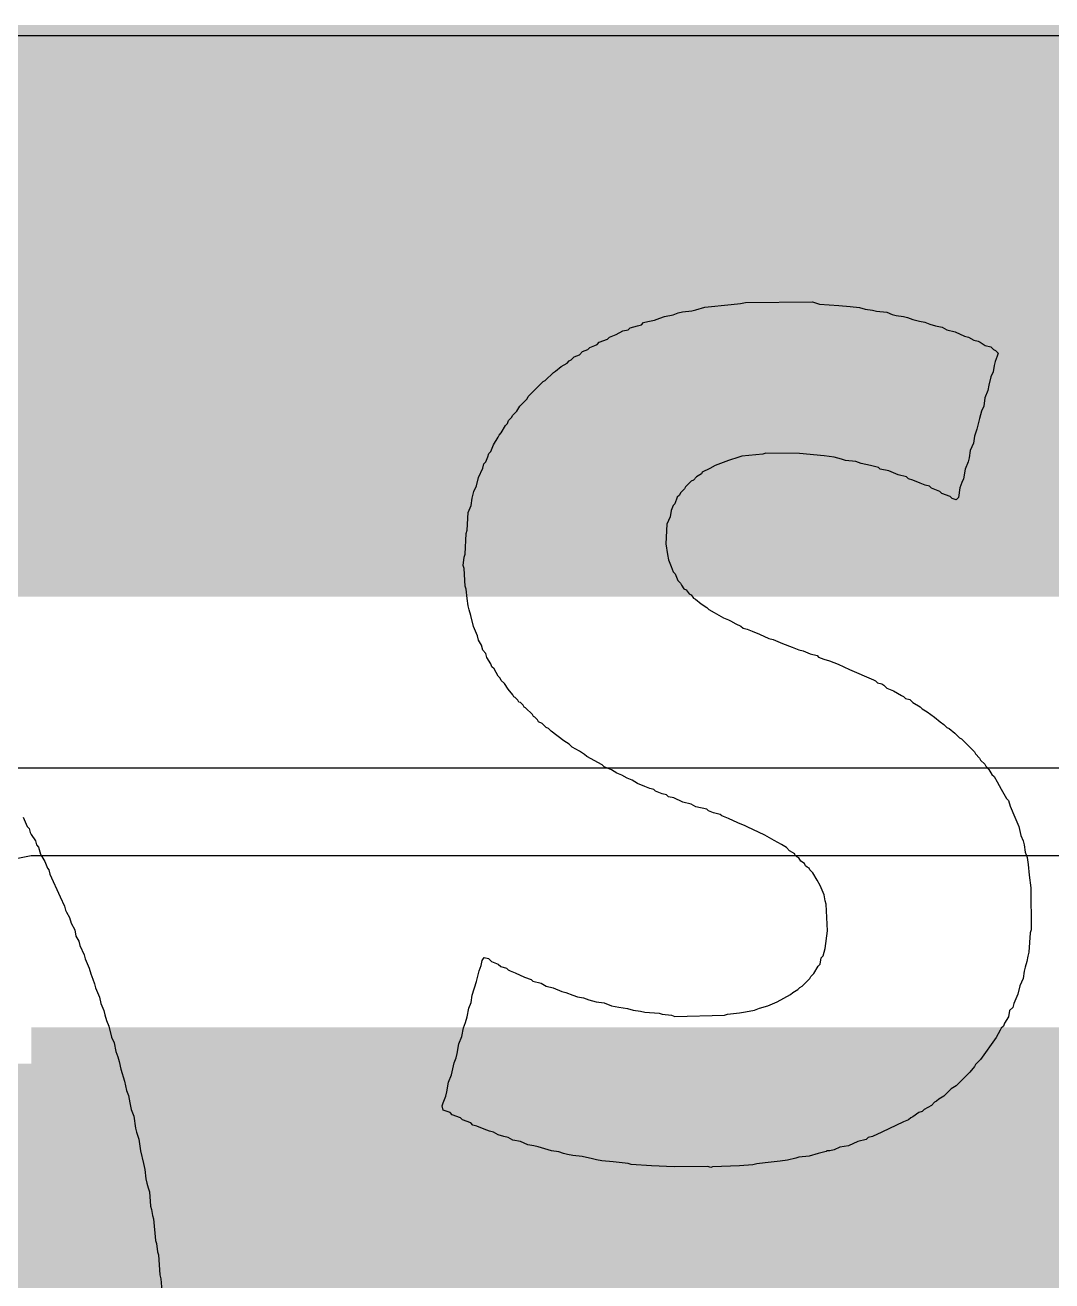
# Model space of a CAD drawing. Header units: inches. Extents: x -21 to 276, y -5 to 220.
# Drawn here: x 25.424 to 27.752, y 32.866 to 35.712 of the extents above; entities that cross this region are included whole.
import ezdxf

# ---------------------------------------------------------------- set-up
doc = ezdxf.new("R2010")
doc.units = ezdxf.units.IN
for name, color, linetype in [('Bottom Layer', 5, 'Continuous'), ('Bottom Paste', 16, 'Continuous'), ('Bottom Solder', 6, 'Continuous'), ('Top Layer', 1, 'Continuous'), ('Top Overlay', 2, 'Continuous')]:
    doc.layers.add(name, color=color, linetype=linetype)

# ---------------------------------------------------------------- blocks, each defined once
blk = doc.blocks.new('PSPMAA1040_100M_ANP_B_198')
at = {"layer": 'Bottom Layer'}
blk.add_hatch(color=5, dxfattribs=at).paths.add_polyline_path([(3, 2), (6.5, 2), (6.5, -2), (3, -2)])
at = {"layer": 'Bottom Paste'}
blk.add_hatch(color=16, dxfattribs=at).paths.add_polyline_path([(3, 2), (6.5, 2), (6.5, -2), (3, -2)])
at = {"layer": 'Bottom Solder'}
blk.add_hatch(color=6, dxfattribs=at).paths.add_polyline_path([(2.8984, 2.1016), (6.6016, 2.1016), (6.6016, -2.1016), (2.8984, -2.1016)])

msp = doc.modelspace()

# ---------------------------------------------------------------- hatches: boundary and pattern name
at = {"layer": 'Bottom Layer'}
for points in [[(10.3988, 34.417), (57.5818, 34.417), (57.5818, 35.7124), (10.3988, 35.7124)], [(25.4384, 27.163), (38.468, 27.163), (38.468, 33.441), (25.4384, 33.441)]]:
    msp.add_hatch(color=5, dxfattribs=at).paths.add_polyline_path(points)

# ---------------------------------------------------------------- linework, layer by layer
for p, q in [((13.7743, 34.0285), (44.8844, 34.0285)), ((25.4384, 33.8295), (25.2897, 33.7999)), ((38.468, 33.8295), (25.4384, 33.8295))]:
    msp.add_line(p, q, dxfattribs=at)
at = {"layer": 'Top Layer'}
msp.add_line((19.8928, 35.6885), (48.9874, 35.6885), dxfattribs=at)
at = {"layer": 'Top Overlay'}
for p, q in [((26.9452, 35.0673), (26.9652, 35.0732)), ((26.9652, 35.0732), (27.025, 35.079)), ((27.025, 35.079), (27.0462, 35.0814)), ((27.0462, 35.0814), (27.0579, 35.0837)), ((27.0579, 35.0837), (27.2093, 35.0849)), ((27.2093, 35.0849), (27.2163, 35.0826)), ((27.2163, 35.0826), (27.2257, 35.0802)), ((27.2257, 35.0802), (27.2691, 35.0767)), ((27.2691, 35.0767), (27.2949, 35.0743)), ((27.2949, 35.0743), (27.316, 35.072)), ((27.316, 35.072), (27.329, 35.0685)), ((26.8267, 35.038), (26.8361, 35.0403)), ((26.8361, 35.0403), (26.8514, 35.0438)), ((26.8514, 35.0438), (26.8631, 35.0485)), ((26.8631, 35.0485), (26.8737, 35.0521)), ((26.8737, 35.0521), (26.8936, 35.0556)), ((26.8936, 35.0556), (26.9053, 35.0603)), ((26.9053, 35.0603), (26.9147, 35.0626)), ((26.9147, 35.0626), (26.9358, 35.065)), ((26.9358, 35.065), (26.9452, 35.0673)), ((27.329, 35.0685), (27.3454, 35.0661)), ((27.3454, 35.0661), (27.3548, 35.0638)), ((27.3548, 35.0638), (27.3782, 35.0614)), ((27.3782, 35.0614), (27.39, 35.0567)), ((27.39, 35.0567), (27.3994, 35.0544)), ((27.3994, 35.0544), (27.4158, 35.0521)), ((27.4158, 35.0521), (27.4252, 35.0497)), ((27.4252, 35.0497), (27.4369, 35.045)), ((27.4369, 35.045), (27.4522, 35.0415)), ((27.4522, 35.0415), (27.4639, 35.0391)), ((26.7645, 35.011), (26.7798, 35.0192)), ((26.7798, 35.0192), (26.7915, 35.0215)), ((26.7915, 35.0215), (26.7962, 35.0262)), ((26.7962, 35.0262), (26.8126, 35.0309)), ((26.8126, 35.0309), (26.822, 35.0333)), ((26.822, 35.0333), (26.8267, 35.038)), ((27.4639, 35.0391), (27.4756, 35.0345)), ((27.4756, 35.0345), (27.4885, 35.0309)), ((27.4885, 35.0309), (27.5038, 35.0274)), ((27.5038, 35.0274), (27.5144, 35.0215)), ((27.5144, 35.0215), (27.5331, 35.0169)), ((27.5331, 35.0169), (27.5543, 35.0075)), ((26.7047, 34.9816), (26.7164, 34.9863)), ((26.7164, 34.9863), (26.7211, 34.9887)), ((26.7211, 34.9887), (26.7258, 34.9934)), ((26.7258, 34.9934), (26.7446, 35.0004)), ((26.7446, 35.0004), (26.7493, 35.0051)), ((26.7493, 35.0051), (26.7645, 35.011)), ((27.5543, 35.0075), (27.5636, 35.0051)), ((27.5636, 35.0051), (27.5754, 34.9981)), ((27.5754, 34.9981), (27.5848, 34.9957)), ((27.5848, 34.9957), (27.5895, 34.9934)), ((27.5895, 34.9934), (27.6012, 34.9863)), ((27.6012, 34.9863), (27.6141, 34.9828)), ((26.6624, 34.9535), (26.6695, 34.9605)), ((26.6695, 34.9605), (26.6812, 34.9652)), ((26.6812, 34.9652), (26.6882, 34.9723)), ((26.6882, 34.9723), (26.7, 34.977)), ((26.7, 34.977), (26.7047, 34.9816)), ((27.6141, 34.9828), (27.62, 34.977)), ((27.62, 34.977), (27.6247, 34.9746)), ((27.6282, 34.9617), (27.6235, 34.95)), ((27.6247, 34.9746), (27.6305, 34.9687)), ((27.6305, 34.9687), (27.6282, 34.9617)), ((26.6225, 34.9253), (26.6272, 34.9277)), ((26.6272, 34.9277), (26.6401, 34.9382)), ((26.6401, 34.9382), (26.653, 34.9464)), ((26.653, 34.9464), (26.6577, 34.9511)), ((26.6577, 34.9511), (26.6624, 34.9535)), ((27.6188, 34.9265), (27.6141, 34.9148)), ((27.6211, 34.9406), (27.6188, 34.9265)), ((27.6235, 34.95), (27.6211, 34.9406)), ((26.565, 34.8702), (26.5991, 34.9042)), ((26.5991, 34.9042), (26.6038, 34.9065)), ((26.6038, 34.9065), (26.6225, 34.9253)), ((27.6141, 34.9148), (27.6094, 34.896)), ((26.5627, 34.8655), (26.565, 34.8702)), ((27.6071, 34.8843), (27.6, 34.8678)), ((27.6094, 34.896), (27.6071, 34.8843)), ((26.5392, 34.8373), (26.5463, 34.849)), ((26.5463, 34.849), (26.5627, 34.8655)), ((27.5977, 34.849), (27.593, 34.8373)), ((27.6, 34.8678), (27.5977, 34.849)), ((26.5181, 34.8091), (26.5204, 34.8162)), ((26.5204, 34.8162), (26.5275, 34.8232)), ((26.5275, 34.8232), (26.5298, 34.8279)), ((26.5298, 34.8279), (26.5392, 34.8373)), ((27.5883, 34.8209), (27.5824, 34.7962)), ((27.593, 34.8373), (27.5883, 34.8209)), ((26.4993, 34.7833), (26.504, 34.788)), ((26.504, 34.788), (26.5134, 34.8045)), ((26.5134, 34.8045), (26.5181, 34.8091)), ((27.5824, 34.7962), (27.5766, 34.781)), ((26.4805, 34.7458), (26.4864, 34.761)), ((26.4864, 34.761), (26.497, 34.7786)), ((26.497, 34.7786), (26.4993, 34.7833)), ((27.5742, 34.7646), (27.5672, 34.7481)), ((27.5766, 34.781), (27.5742, 34.7646)), ((26.4688, 34.7223), (26.4735, 34.734)), ((26.4735, 34.734), (26.4759, 34.7411)), ((26.4759, 34.7411), (26.4805, 34.7458)), ((27.0426, 34.7329), (27.0192, 34.7258)), ((27.0497, 34.7352), (27.0426, 34.7329)), ((27.0966, 34.7399), (27.0497, 34.7352)), ((27.1037, 34.7423), (27.0966, 34.7399)), ((27.1799, 34.7411), (27.1037, 34.7423)), ((27.2363, 34.7364), (27.1799, 34.7411)), ((27.2585, 34.7329), (27.2363, 34.7364)), ((27.275, 34.7282), (27.2585, 34.7329)), ((27.2844, 34.7258), (27.275, 34.7282)), ((27.5648, 34.7317), (27.5625, 34.7223)), ((27.5672, 34.7481), (27.5648, 34.7317)), ((26.4524, 34.6871), (26.4618, 34.7082)), ((26.4618, 34.7082), (26.4641, 34.7176)), ((26.4641, 34.7176), (26.4688, 34.7223)), ((26.9593, 34.6988), (26.9581, 34.6953)), ((26.9769, 34.7071), (26.9593, 34.6988)), ((26.9887, 34.7141), (26.9769, 34.7071)), ((27.0192, 34.7258), (26.9887, 34.7141)), ((27.3078, 34.7235), (27.2844, 34.7258)), ((27.3196, 34.7188), (27.3078, 34.7235)), ((27.3407, 34.7141), (27.3196, 34.7188)), ((27.3595, 34.7094), (27.3407, 34.7141)), ((27.363, 34.7059), (27.3595, 34.7094)), ((27.3829, 34.7024), (27.363, 34.7059)), ((27.4041, 34.693), (27.3829, 34.7024)), ((27.5554, 34.7059), (27.5519, 34.6836)), ((27.5625, 34.7223), (27.5554, 34.7059)), ((26.4477, 34.6683), (26.4524, 34.6871)), ((26.9347, 34.6789), (26.9218, 34.666)), ((26.9394, 34.6812), (26.9347, 34.6789)), ((26.9464, 34.6883), (26.9394, 34.6812)), ((26.9581, 34.6953), (26.9464, 34.6883)), ((27.4228, 34.6883), (27.4041, 34.693)), ((27.4275, 34.6836), (27.4228, 34.6883)), ((27.4369, 34.6812), (27.4275, 34.6836)), ((27.4533, 34.6742), (27.4369, 34.6812)), ((27.4651, 34.6695), (27.4533, 34.6742)), ((27.5484, 34.6754), (27.5437, 34.6636)), ((27.5519, 34.6836), (27.5484, 34.6754)), ((26.4383, 34.6402), (26.4418, 34.6554)), ((26.4418, 34.6554), (26.4477, 34.6683)), ((26.903, 34.6425), (26.8971, 34.6273)), ((26.9077, 34.6472), (26.903, 34.6425)), ((26.91, 34.6519), (26.9077, 34.6472)), ((26.9194, 34.6613), (26.91, 34.6519)), ((26.9218, 34.666), (26.9194, 34.6613)), ((27.4745, 34.6672), (27.4651, 34.6695)), ((27.4792, 34.6625), (27.4745, 34.6672)), ((27.4979, 34.6554), (27.4792, 34.6625)), ((27.5026, 34.6507), (27.4979, 34.6554)), ((27.5214, 34.6437), (27.5026, 34.6507)), ((27.5261, 34.639), (27.5214, 34.6437)), ((27.5437, 34.6636), (27.5402, 34.6413)), ((26.4289, 34.6073), (26.436, 34.6237)), ((26.436, 34.6237), (26.4383, 34.6402)), ((26.8936, 34.6237), (26.8889, 34.612)), ((26.8971, 34.6273), (26.8936, 34.6237)), ((27.5355, 34.6367), (27.5261, 34.639)), ((27.5402, 34.6413), (27.5355, 34.6367)), ((26.4266, 34.5674), (26.4289, 34.6073)), ((26.8866, 34.5979), (26.8795, 34.5815)), ((26.8889, 34.612), (26.8866, 34.5979)), ((26.4219, 34.5134), (26.4242, 34.5604)), ((26.4242, 34.5604), (26.4266, 34.5674)), ((26.8795, 34.5815), (26.8772, 34.5369)), ((26.8772, 34.5369), (26.8807, 34.5123)), ((26.4172, 34.4876), (26.4195, 34.5064)), ((26.4195, 34.5064), (26.4219, 34.5134)), ((26.8807, 34.5123), (26.883, 34.5005)), ((26.883, 34.5005), (26.8889, 34.4853)), ((26.4195, 34.4806), (26.4172, 34.4876)), ((26.4219, 34.4407), (26.4195, 34.4806)), ((26.8889, 34.4853), (26.8936, 34.4735)), ((26.8936, 34.4735), (26.8983, 34.4688)), ((26.8983, 34.4688), (26.9042, 34.4536)), ((26.9042, 34.4536), (26.91, 34.4477)), ((26.91, 34.4477), (26.9124, 34.443)), ((26.9124, 34.443), (26.9182, 34.4348)), ((26.4242, 34.4336), (26.4219, 34.4407)), ((26.4266, 34.4125), (26.4242, 34.4336)), ((26.9182, 34.4348), (26.9229, 34.4325)), ((26.9229, 34.4325), (26.93, 34.4231)), ((26.93, 34.4231), (26.9347, 34.4207)), ((26.9347, 34.4207), (26.9394, 34.4137)), ((26.4289, 34.3961), (26.4266, 34.4125)), ((26.4313, 34.3867), (26.4289, 34.3961)), ((26.4348, 34.3738), (26.4313, 34.3867)), ((26.9394, 34.4137), (26.9441, 34.4113)), ((26.9441, 34.4113), (26.957, 34.4008)), ((26.957, 34.4008), (26.9699, 34.3926)), ((26.9699, 34.3926), (26.9746, 34.3879)), ((26.9746, 34.3879), (26.9863, 34.3808)), ((26.4407, 34.3492), (26.4348, 34.3738)), ((26.9863, 34.3808), (27.0074, 34.3691)), ((27.0074, 34.3691), (27.0192, 34.3644)), ((27.0192, 34.3644), (27.0239, 34.3621)), ((27.0239, 34.3621), (27.0356, 34.355)), ((26.45, 34.328), (26.4407, 34.3492)), ((27.0356, 34.355), (27.0473, 34.3503)), ((27.0473, 34.3503), (27.052, 34.3456)), ((27.052, 34.3456), (27.0614, 34.3433)), ((27.0614, 34.3433), (27.0731, 34.3386)), ((27.0731, 34.3386), (27.0896, 34.3316)), ((27.0896, 34.3316), (27.1107, 34.3222)), ((26.4524, 34.3186), (26.45, 34.328)), ((26.4594, 34.3069), (26.4524, 34.3186)), ((26.4618, 34.2952), (26.4594, 34.3069)), ((27.1107, 34.3222), (27.1201, 34.3198)), ((27.1201, 34.3198), (27.1412, 34.3104)), ((27.1412, 34.3104), (27.1635, 34.3022)), ((27.1635, 34.3022), (27.1788, 34.2963)), ((26.4688, 34.2881), (26.4618, 34.2952)), ((26.4712, 34.2787), (26.4688, 34.2881)), ((26.4805, 34.2647), (26.4712, 34.2787)), ((27.1788, 34.2963), (27.1881, 34.294)), ((27.1881, 34.294), (27.2046, 34.287)), ((27.2046, 34.287), (27.2198, 34.2834)), ((27.2198, 34.2834), (27.2233, 34.2799)), ((27.2233, 34.2799), (27.2351, 34.2752)), ((27.2351, 34.2752), (27.248, 34.2717)), ((26.4829, 34.2576), (26.4805, 34.2647)), ((26.4876, 34.2529), (26.4829, 34.2576)), ((26.497, 34.2365), (26.4876, 34.2529)), ((27.248, 34.2717), (27.2679, 34.2635)), ((27.2679, 34.2635), (27.2938, 34.2518)), ((27.2938, 34.2518), (27.3149, 34.2424)), ((26.5017, 34.2318), (26.497, 34.2365)), ((26.504, 34.2271), (26.5017, 34.2318)), ((26.5111, 34.2201), (26.504, 34.2271)), ((26.5193, 34.2072), (26.5111, 34.2201)), ((27.3149, 34.2424), (27.3266, 34.2377)), ((27.3266, 34.2377), (27.3477, 34.2283)), ((27.3477, 34.2283), (27.3524, 34.2259)), ((27.3524, 34.2259), (27.3571, 34.2212)), ((27.3571, 34.2212), (27.3665, 34.2189)), ((27.3665, 34.2189), (27.3712, 34.2166)), ((27.3712, 34.2166), (27.3782, 34.2095)), ((26.5298, 34.1943), (26.5193, 34.2072)), ((26.5322, 34.1896), (26.5298, 34.1943)), ((26.5357, 34.1884), (26.5322, 34.1896)), ((26.5416, 34.1825), (26.5357, 34.1884)), ((27.3782, 34.2095), (27.3935, 34.2036)), ((27.3935, 34.2036), (27.4111, 34.1931)), ((27.4111, 34.1931), (27.4158, 34.1907)), ((27.4158, 34.1907), (27.4205, 34.186)), ((26.5439, 34.1778), (26.5416, 34.1825)), ((26.5474, 34.1767), (26.5439, 34.1778)), ((26.5533, 34.1708), (26.5474, 34.1767)), ((26.5556, 34.1661), (26.5533, 34.1708)), ((26.5592, 34.1649), (26.5556, 34.1661)), ((26.5744, 34.1497), (26.5592, 34.1649)), ((27.4205, 34.186), (27.4299, 34.1837)), ((27.4299, 34.1837), (27.4369, 34.1767)), ((27.4369, 34.1767), (27.4533, 34.1673)), ((27.4533, 34.1673), (27.458, 34.1626)), ((27.458, 34.1626), (27.4698, 34.1555)), ((26.5768, 34.145), (26.5744, 34.1497)), ((26.5803, 34.1438), (26.5768, 34.145)), ((26.5862, 34.1379), (26.5803, 34.1438)), ((26.5885, 34.1332), (26.5862, 34.1379)), ((26.5967, 34.1297), (26.5885, 34.1332)), ((26.6061, 34.1203), (26.5967, 34.1297)), ((27.4698, 34.1555), (27.4862, 34.1438)), ((27.4862, 34.1438), (27.4991, 34.1332)), ((27.4991, 34.1332), (27.5073, 34.1274)), ((26.6108, 34.118), (26.6061, 34.1203)), ((26.6167, 34.1121), (26.6108, 34.118)), ((26.646, 34.0898), (26.6167, 34.1121)), ((27.5073, 34.1274), (27.5144, 34.1203)), ((27.5144, 34.1203), (27.5191, 34.118)), ((27.5191, 34.118), (27.532, 34.1074)), ((27.532, 34.1074), (27.5425, 34.0969)), ((26.6577, 34.0828), (26.646, 34.0898)), ((26.6648, 34.0757), (26.6577, 34.0828)), ((26.6812, 34.0664), (26.6648, 34.0757)), ((27.5425, 34.0969), (27.5472, 34.0945)), ((27.5472, 34.0945), (27.5766, 34.0652)), ((26.6929, 34.0593), (26.6812, 34.0664)), ((26.6976, 34.0546), (26.6929, 34.0593)), ((26.7328, 34.0358), (26.6976, 34.0546)), ((27.5766, 34.0652), (27.5789, 34.0605)), ((27.5789, 34.0605), (27.5883, 34.0511)), ((27.5883, 34.0511), (27.5906, 34.0464)), ((27.5906, 34.0464), (27.6, 34.037)), ((26.7375, 34.0312), (26.7328, 34.0358)), ((26.7422, 34.0288), (26.7375, 34.0312)), ((26.754, 34.0241), (26.7422, 34.0288)), ((26.7657, 34.0171), (26.754, 34.0241)), ((26.7774, 34.0124), (26.7657, 34.0171)), ((27.6, 34.037), (27.6024, 34.0323)), ((27.6024, 34.0323), (27.6094, 34.0253)), ((27.6094, 34.0253), (27.6164, 34.0135)), ((26.7892, 34.0053), (26.7774, 34.0124)), ((26.8009, 34.0006), (26.7892, 34.0053)), ((26.8126, 33.9936), (26.8009, 34.0006)), ((26.8291, 33.9866), (26.8126, 33.9936)), ((27.6164, 34.0135), (27.6211, 34.0089)), ((27.6211, 34.0089), (27.6282, 33.9971)), ((27.6282, 33.9971), (27.6376, 33.9807)), ((26.8408, 33.9819), (26.8291, 33.9866)), ((26.8502, 33.9795), (26.8408, 33.9819)), ((26.8537, 33.976), (26.8502, 33.9795)), ((26.869, 33.9701), (26.8537, 33.976)), ((26.8784, 33.9678), (26.869, 33.9701)), ((26.883, 33.9631), (26.8784, 33.9678)), ((26.8948, 33.9607), (26.883, 33.9631)), ((26.9159, 33.9514), (26.8948, 33.9607)), ((27.6376, 33.9807), (27.6493, 33.9596)), ((27.6493, 33.9596), (27.654, 33.9549)), ((26.9347, 33.9467), (26.9159, 33.9514)), ((26.9452, 33.9408), (26.9347, 33.9467)), ((26.9699, 33.9349), (26.9452, 33.9408)), ((26.9734, 33.9314), (26.9699, 33.9349)), ((26.9851, 33.9267), (26.9734, 33.9314)), ((27.654, 33.9549), (27.6575, 33.942)), ((27.6575, 33.942), (27.6681, 33.9173)), ((25.4197, 33.9173), (25.4268, 33.9009)), ((27.0004, 33.9232), (26.9851, 33.9267)), ((27.0039, 33.9197), (27.0004, 33.9232)), ((27.0192, 33.9138), (27.0039, 33.9197)), ((27.0403, 33.9044), (27.0192, 33.9138)), ((27.0567, 33.8974), (27.0403, 33.9044)), ((27.6681, 33.9173), (27.6775, 33.8962)), ((25.4268, 33.9009), (25.4291, 33.8962)), ((25.4291, 33.8962), (25.4338, 33.8915)), ((25.4338, 33.8915), (25.4362, 33.8821)), ((25.4362, 33.8821), (25.4385, 33.8774)), ((25.4385, 33.8774), (25.4479, 33.8633)), ((27.0614, 33.895), (27.0567, 33.8974)), ((27.1013, 33.8763), (27.0614, 33.895)), ((27.1224, 33.8645), (27.1013, 33.8763)), ((27.6775, 33.8962), (27.6822, 33.8751)), ((27.6822, 33.8751), (27.6869, 33.8633)), ((25.4479, 33.8633), (25.4503, 33.854)), ((25.4503, 33.854), (25.455, 33.8493)), ((25.455, 33.8493), (25.4596, 33.8328)), ((27.1389, 33.8551), (27.1224, 33.8645)), ((27.1506, 33.8481), (27.1389, 33.8551)), ((27.1576, 33.841), (27.1506, 33.8481)), ((27.6869, 33.8633), (27.6892, 33.854)), ((27.6892, 33.854), (27.6916, 33.8375)), ((25.4596, 33.8328), (25.462, 33.8281)), ((25.462, 33.8281), (25.469, 33.8164)), ((25.469, 33.8164), (25.4749, 33.8012)), ((27.1694, 33.834), (27.1576, 33.841)), ((27.1705, 33.8305), (27.1694, 33.834)), ((27.1741, 33.827), (27.1705, 33.8305)), ((27.1788, 33.8246), (27.1741, 33.827)), ((27.1834, 33.8176), (27.1788, 33.8246)), ((27.1917, 33.8117), (27.1834, 33.8176)), ((27.6916, 33.8375), (27.6962, 33.8258)), ((27.6962, 33.8258), (27.6986, 33.8094)), ((25.4749, 33.8012), (25.4784, 33.7976)), ((25.4784, 33.7976), (25.4808, 33.7882)), ((25.4808, 33.7882), (25.5042, 33.7366)), ((27.194, 33.807), (27.1917, 33.8117)), ((27.1975, 33.8035), (27.194, 33.807)), ((27.2022, 33.8012), (27.1975, 33.8035)), ((27.2034, 33.7976), (27.2022, 33.8012)), ((27.2104, 33.7906), (27.2034, 33.7976)), ((27.2198, 33.7742), (27.2104, 33.7906)), ((27.6986, 33.8094), (27.7009, 33.7859)), ((27.2269, 33.7624), (27.2198, 33.7742)), ((27.2363, 33.7413), (27.2269, 33.7624)), ((27.7009, 33.7859), (27.7045, 33.7566)), ((25.5042, 33.7366), (25.5136, 33.7155)), ((27.2386, 33.7272), (27.2363, 33.7413)), ((27.7045, 33.7566), (27.7056, 33.6615)), ((25.5136, 33.7155), (25.516, 33.7061)), ((25.516, 33.7061), (25.5183, 33.7014)), ((27.2409, 33.7202), (27.2386, 33.7272)), ((27.2433, 33.6592), (27.2409, 33.7202)), ((25.5183, 33.7014), (25.5254, 33.6897)), ((25.5254, 33.6897), (25.5289, 33.6768)), ((25.5289, 33.6768), (25.5371, 33.6615)), ((25.5371, 33.6615), (25.5394, 33.6474)), ((25.5394, 33.6474), (25.5465, 33.6357)), ((27.2386, 33.6193), (27.2433, 33.6592)), ((27.7033, 33.6545), (27.6998, 33.6111)), ((27.7056, 33.6615), (27.7033, 33.6545)), ((25.5465, 33.6357), (25.5488, 33.6263)), ((25.5488, 33.6263), (25.5582, 33.6052)), ((27.2339, 33.6028), (27.2386, 33.6193)), ((25.5582, 33.6052), (25.5606, 33.5958)), ((25.5606, 33.5958), (25.5699, 33.5747)), ((26.4583, 33.5805), (26.4606, 33.5923)), ((26.4606, 33.5923), (26.4653, 33.5993)), ((26.4653, 33.5993), (26.4747, 33.597)), ((26.4747, 33.597), (26.4817, 33.5899)), ((26.4817, 33.5899), (26.497, 33.5841)), ((27.2269, 33.5841), (27.2292, 33.5981)), ((27.2292, 33.5981), (27.2339, 33.6028)), ((27.6951, 33.5899), (27.6916, 33.577)), ((27.6974, 33.6017), (27.6951, 33.5899)), ((27.6998, 33.6111), (27.6974, 33.6017)), ((25.5699, 33.5747), (25.5735, 33.5618)), ((25.5735, 33.5618), (25.5782, 33.55)), ((26.45, 33.5536), (26.4536, 33.5688)), ((26.4536, 33.5688), (26.4583, 33.5805)), ((26.497, 33.5841), (26.5028, 33.5782)), ((26.5028, 33.5782), (26.5158, 33.5747)), ((26.5158, 33.5747), (26.5193, 33.5712)), ((26.5193, 33.5712), (26.524, 33.5688)), ((26.524, 33.5688), (26.5357, 33.5641)), ((26.5357, 33.5641), (26.5568, 33.5547)), ((27.2057, 33.5559), (27.2128, 33.5629)), ((27.2128, 33.5629), (27.2222, 33.5794)), ((27.2222, 33.5794), (27.2269, 33.5841)), ((27.6892, 33.5676), (27.6869, 33.5512)), ((27.6916, 33.577), (27.6892, 33.5676)), ((25.5782, 33.55), (25.5817, 33.5395)), ((25.5817, 33.5395), (25.584, 33.5301)), ((26.4383, 33.5137), (26.4477, 33.5442)), ((26.4477, 33.5442), (26.45, 33.5536)), ((26.5568, 33.5547), (26.5721, 33.5489)), ((26.5721, 33.5489), (26.5756, 33.5453)), ((26.5756, 33.5453), (26.5944, 33.5406)), ((26.5944, 33.5406), (26.6061, 33.5336)), ((26.6061, 33.5336), (26.6214, 33.5301)), ((27.1811, 33.5313), (27.1858, 33.5336)), ((27.1858, 33.5336), (27.2034, 33.5512)), ((27.2034, 33.5512), (27.2057, 33.5559)), ((27.6798, 33.5348), (27.6751, 33.516)), ((27.6869, 33.5512), (27.6798, 33.5348)), ((25.584, 33.5301), (25.5934, 33.509)), ((25.5934, 33.509), (25.5958, 33.4949)), ((26.436, 33.4972), (26.4383, 33.5137)), ((26.6214, 33.5301), (26.6413, 33.5219)), ((26.6413, 33.5219), (26.6507, 33.5195)), ((26.6507, 33.5195), (26.666, 33.5137)), ((26.666, 33.5137), (26.6765, 33.5101)), ((26.6765, 33.5101), (26.6906, 33.5078)), ((26.6906, 33.5078), (26.7023, 33.5031)), ((27.1295, 33.4984), (27.16, 33.5148)), ((27.16, 33.5148), (27.1647, 33.5195)), ((27.1647, 33.5195), (27.1764, 33.5266)), ((27.1764, 33.5266), (27.1811, 33.5313)), ((27.6751, 33.516), (27.6657, 33.4949)), ((25.5958, 33.4949), (25.6028, 33.4785)), ((25.6028, 33.4785), (25.6052, 33.4691)), ((26.4266, 33.4644), (26.4301, 33.4843)), ((26.4301, 33.4843), (26.436, 33.4972)), ((26.7023, 33.5031), (26.7188, 33.4984)), ((26.7188, 33.4984), (26.7375, 33.4961)), ((26.7375, 33.4961), (26.754, 33.489)), ((26.754, 33.489), (26.7704, 33.4867)), ((26.7704, 33.4867), (26.7903, 33.4831)), ((26.7903, 33.4831), (26.8032, 33.4796)), ((26.8032, 33.4796), (26.8197, 33.4773)), ((26.8197, 33.4773), (26.8291, 33.4749)), ((26.8291, 33.4749), (26.8619, 33.4726)), ((27.0438, 33.4738), (27.0579, 33.4761)), ((27.0579, 33.4761), (27.0778, 33.4796)), ((27.0778, 33.4796), (27.0896, 33.4843)), ((27.0896, 33.4843), (27.1083, 33.489)), ((27.1083, 33.489), (27.1295, 33.4984)), ((27.6563, 33.4785), (27.654, 33.4644)), ((27.6634, 33.4855), (27.6563, 33.4785)), ((27.6657, 33.4949), (27.6634, 33.4855)), ((25.6052, 33.4691), (25.6087, 33.4562)), ((25.6087, 33.4562), (25.6145, 33.4433)), ((26.4184, 33.4397), (26.4231, 33.4515)), ((26.4231, 33.4515), (26.4266, 33.4644)), ((26.8619, 33.4726), (26.869, 33.4702)), ((26.869, 33.4702), (26.8901, 33.4679)), ((26.8901, 33.4679), (26.8971, 33.4655)), ((26.8971, 33.4655), (27.0098, 33.4679)), ((27.0098, 33.4679), (27.0168, 33.4702)), ((27.0168, 33.4702), (27.0438, 33.4738)), ((27.6446, 33.4503), (27.6423, 33.4433)), ((27.654, 33.4644), (27.6446, 33.4503)), ((25.6145, 33.4433), (25.6204, 33.4186)), ((25.6204, 33.4186), (25.6263, 33.4057)), ((26.4078, 33.4034), (26.4148, 33.4198)), ((26.4148, 33.4198), (26.4184, 33.4397)), ((27.6352, 33.4339), (27.6258, 33.4174)), ((27.6376, 33.4386), (27.6352, 33.4339)), ((27.6423, 33.4433), (27.6376, 33.4386)), ((25.6263, 33.4057), (25.6298, 33.3857)), ((26.4043, 33.3811), (26.4078, 33.4034)), ((27.6258, 33.4174), (27.5906, 33.3681)), ((25.6298, 33.3857), (25.6345, 33.374)), ((25.6345, 33.374), (25.638, 33.3635)), ((25.638, 33.3635), (25.6415, 33.3459)), ((26.3972, 33.3599), (26.4019, 33.3717)), ((26.4019, 33.3717), (26.4043, 33.3811)), ((27.5906, 33.3681), (27.5789, 33.3564)), ((25.6415, 33.3459), (25.6497, 33.3189)), ((26.3843, 33.3165), (26.3914, 33.3329)), ((26.3914, 33.3329), (26.3972, 33.3599)), ((27.566, 33.3388), (27.5355, 33.3083)), ((27.5766, 33.3517), (27.566, 33.3388)), ((27.5789, 33.3564), (27.5766, 33.3517)), ((25.6497, 33.3189), (25.6544, 33.2977)), ((26.3808, 33.2942), (26.3843, 33.3165)), ((27.5355, 33.3083), (27.5237, 33.3013)), ((25.6544, 33.2977), (25.6591, 33.286)), ((25.6591, 33.286), (25.6615, 33.2696)), ((26.3726, 33.2696), (26.3785, 33.2848)), ((26.3785, 33.2848), (26.3808, 33.2942)), ((27.4956, 33.2778), (27.4909, 33.2731)), ((27.5073, 33.2848), (27.4956, 33.2778)), ((27.5237, 33.3013), (27.5073, 33.2848)), ((25.6615, 33.2696), (25.665, 33.2543)), ((25.665, 33.2543), (25.6709, 33.2391)), ((26.3702, 33.2625), (26.3726, 33.2696)), ((26.3726, 33.2532), (26.3702, 33.2625)), ((26.3878, 33.2473), (26.3726, 33.2532)), ((26.3925, 33.2426), (26.3878, 33.2473)), ((27.451, 33.2473), (27.4369, 33.2379)), ((27.458, 33.2496), (27.451, 33.2473)), ((27.4627, 33.2543), (27.458, 33.2496)), ((27.4792, 33.2637), (27.4627, 33.2543)), ((27.4862, 33.2708), (27.4792, 33.2637)), ((27.4909, 33.2731), (27.4862, 33.2708)), ((25.6709, 33.2391), (25.6744, 33.2121)), ((26.4113, 33.2355), (26.3925, 33.2426)), ((26.416, 33.2309), (26.4113, 33.2355)), ((26.4348, 33.2238), (26.416, 33.2309)), ((26.4395, 33.2191), (26.4348, 33.2238)), ((26.4489, 33.2168), (26.4395, 33.2191)), ((27.4158, 33.2262), (27.3665, 33.2027)), ((27.4275, 33.2309), (27.4158, 33.2262)), ((27.4322, 33.2355), (27.4275, 33.2309)), ((27.4369, 33.2379), (27.4322, 33.2355)), ((25.6744, 33.2121), (25.6767, 33.2027)), ((25.6767, 33.2027), (25.6826, 33.1874)), ((26.4653, 33.2097), (26.4489, 33.2168)), ((26.477, 33.205), (26.4653, 33.2097)), ((26.4864, 33.2027), (26.477, 33.205)), ((26.497, 33.1968), (26.4864, 33.2027)), ((26.5099, 33.1933), (26.497, 33.1968)), ((26.5193, 33.191), (26.5099, 33.1933)), ((26.5298, 33.1851), (26.5193, 33.191)), ((27.336, 33.191), (27.3313, 33.1863)), ((27.3454, 33.1933), (27.336, 33.191)), ((27.3665, 33.2027), (27.3454, 33.1933)), ((25.6826, 33.1874), (25.6861, 33.1604)), ((26.5474, 33.1816), (26.5298, 33.1851)), ((26.5639, 33.1745), (26.5474, 33.1816)), ((26.5779, 33.1722), (26.5639, 33.1745)), ((26.5873, 33.1698), (26.5779, 33.1722)), ((26.6178, 33.1604), (26.5873, 33.1698)), ((27.2585, 33.1628), (27.2492, 33.1604)), ((27.2715, 33.1687), (27.2585, 33.1628)), ((27.2914, 33.1722), (27.2715, 33.1687)), ((27.3125, 33.1816), (27.2914, 33.1722)), ((27.3313, 33.1863), (27.3125, 33.1816)), ((25.6861, 33.1604), (25.6932, 33.1323)), ((26.6343, 33.1581), (26.6178, 33.1604)), ((26.6448, 33.1546), (26.6343, 33.1581)), ((26.6542, 33.1522), (26.6448, 33.1546)), ((26.666, 33.1499), (26.6542, 33.1522)), ((26.6871, 33.1475), (26.666, 33.1499)), ((26.7105, 33.1428), (26.6871, 33.1475)), ((26.7199, 33.1405), (26.7105, 33.1428)), ((26.7317, 33.1382), (26.7199, 33.1405)), ((26.7575, 33.1358), (26.7317, 33.1382)), ((26.7915, 33.1323), (26.7575, 33.1358)), ((27.1025, 33.1335), (27.0837, 33.1311)), ((27.1365, 33.137), (27.1025, 33.1335)), ((27.1529, 33.1393), (27.1365, 33.137)), ((27.1717, 33.144), (27.1529, 33.1393)), ((27.1788, 33.1464), (27.1717, 33.144)), ((27.2022, 33.1487), (27.1788, 33.1464)), ((27.2222, 33.1546), (27.2022, 33.1487)), ((27.2409, 33.1593), (27.2222, 33.1546)), ((27.2421, 33.1604), (27.2409, 33.1593)), ((27.2492, 33.1604), (27.2421, 33.1604)), ((25.6932, 33.1323), (25.6955, 33.1182)), ((25.6955, 33.1182), (25.6979, 33.0971)), ((26.7986, 33.1299), (26.7915, 33.1323)), ((26.8443, 33.1264), (26.7986, 33.1299)), ((26.896, 33.1241), (26.8443, 33.1264)), ((26.9722, 33.1252), (26.896, 33.1241)), ((26.9793, 33.1229), (26.9722, 33.1252)), ((26.9828, 33.1241), (26.9793, 33.1229)), ((27.0438, 33.1264), (26.9828, 33.1241)), ((27.0743, 33.1288), (27.0438, 33.1264)), ((27.0837, 33.1311), (27.0743, 33.1288)), ((25.6979, 33.0971), (25.7002, 33.0877)), ((25.7002, 33.0877), (25.7037, 33.0771)), ((25.7037, 33.0771), (25.7061, 33.0677)), ((25.7061, 33.0677), (25.7084, 33.0349)), ((25.7084, 33.0349), (25.7108, 33.0278)), ((25.7108, 33.0278), (25.7131, 33.0138)), ((25.7131, 33.0138), (25.7155, 33.0067)), ((25.7155, 33.0067), (25.7202, 32.9574)), ((25.7202, 32.9574), (25.7225, 32.9504)), ((25.7225, 32.9504), (25.7248, 32.9316)), ((25.7248, 32.9316), (25.7272, 32.9246)), ((25.7272, 32.9246), (25.7295, 32.88)), ((25.7295, 32.88), (25.7319, 32.8706)), ((25.7319, 32.8706), (25.7354, 32.8342))]:
    msp.add_line(p, q, dxfattribs=at)

# ---------------------------------------------------------------- block references
msp.add_blockref('PSPMAA1040_100M_ANP_B_198', (22.4384, 31.2566))

doc.saveas('drawing.dxf')
